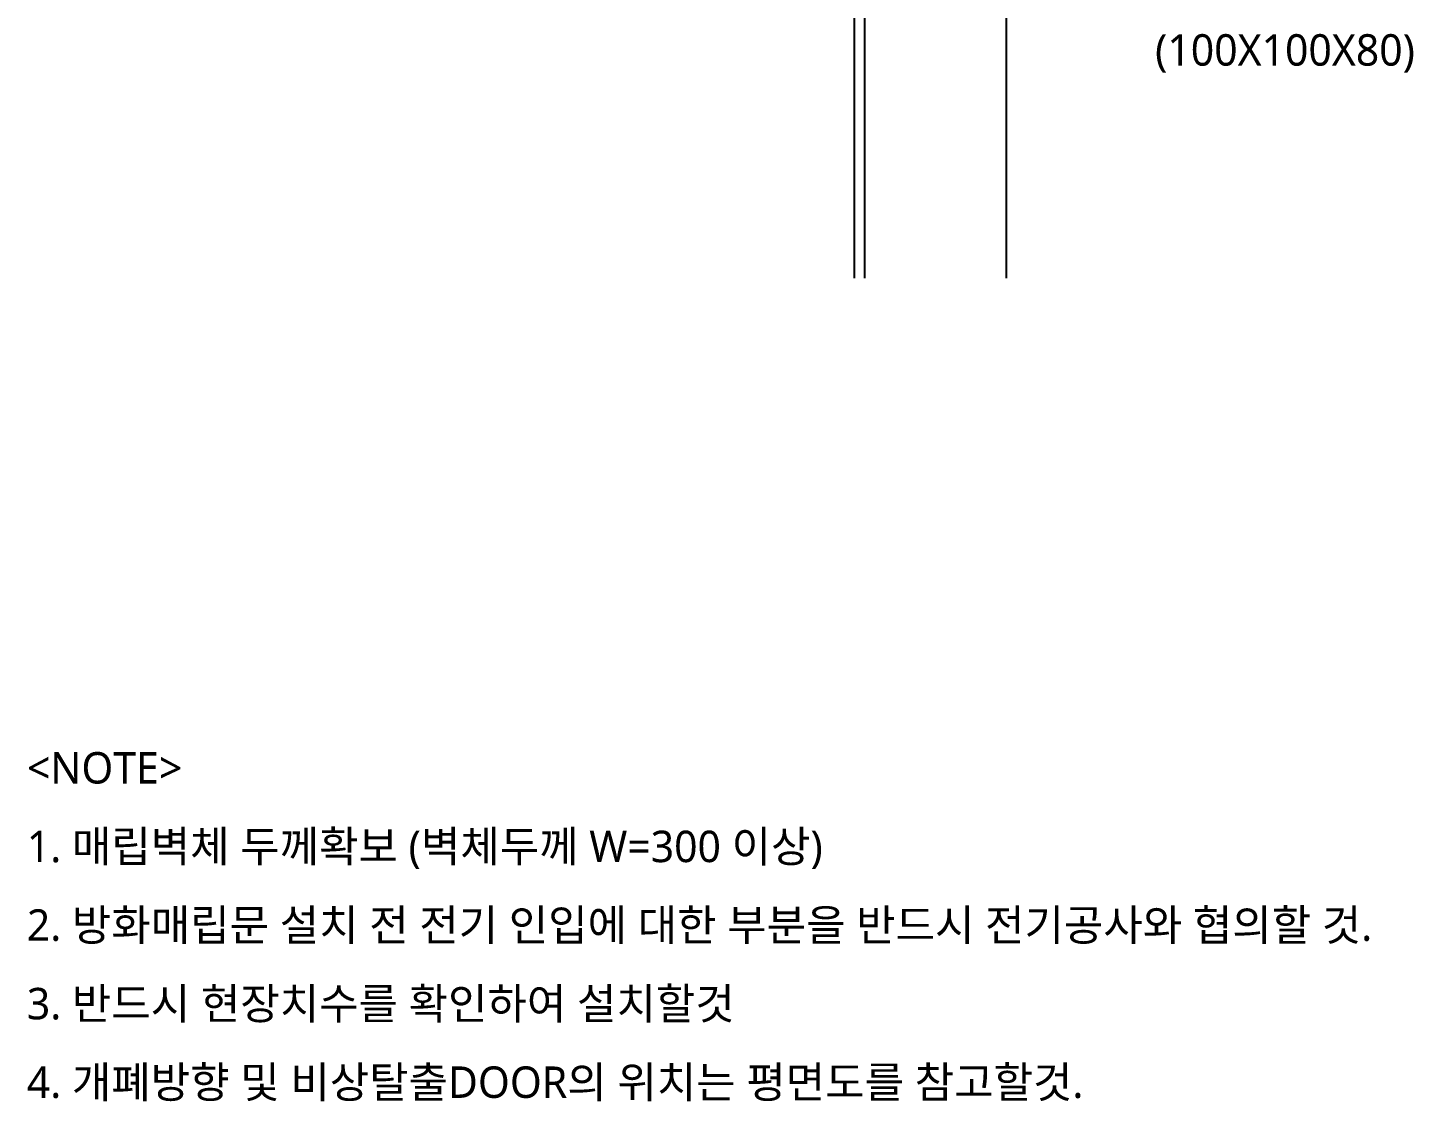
# Model space of a CAD drawing. Extents: x 930 to 96951, y 420 to 531574.
# Drawn here: x 1356 to 4002, y 705 to 2755 of the extents above; entities that cross this region are included whole.
import ezdxf

# ---------------------------------------------------------------- set-up
doc = ezdxf.new("R2010")
doc.units = 0
doc.header["$LTSCALE"] = 200
doc.header["$MEASUREMENT"] = 0
for name, color, linetype in [('col', 2, 'CONTINUOUS'), ('FP-HATC', 6, 'CONTINUOUS'), ('TEX', 3, 'CONTINUOUS'), ('TEXT', 3, 'CONTINUOUS')]:
    doc.layers.add(name, color=color, linetype=linetype)
doc.styles.add('S1', font='malgun.ttf')
doc.styles.add('스타일1', font='malgun.ttf')

msp = doc.modelspace()

# ---------------------------------------------------------------- linework, layer by layer
at = {"layer": 'col'}
msp.add_line((2954.674, 2276.22), (2954.674, 4134.196), dxfattribs=at)
msp.add_lwpolyline([(3178.79, 3932.196), (3054.674, 3932.196), (3054.674, 2846.196), (3224.674, 2846.196), (3224.674, 2276.22)], dxfattribs=at)
at = {"layer": 'FP-HATC'}
msp.add_line((2934.674, 2276.22), (2934.674, 4154.196), dxfattribs=at)

# ---------------------------------------------------------------- texts
at = {"layer": 'TEX', "style": 'S1'}
for s, p in [('<NOTE>', (1354.412, 1311.791)), ('1. 매립벽체 두께확보 (벽체두께 W=300 이상)', (1354.412, 1161.791)), ('2. 방화매립문 설치 전 전기 인입에 대한 부분을 반드시 전기공사와 협의할 것. ', (1354.412, 1011.791)), ('3. 반드시 현장치수를 확인하여 설치할것 ', (1354.412, 861.791)), ('4. 개폐방향 및 비상탈출DOOR의 위치는 평면도를 참고할것.', (1354.412, 711.791))]:
    msp.add_text(s, height=60, dxfattribs=at).set_placement(p)
at = {"layer": 'TEXT', "color": 3, "style": '스타일1'}
msp.add_text('(100X100X80)', height=60, dxfattribs=at).set_placement((3508.811, 2682.093))

doc.saveas('drawing.dxf')
